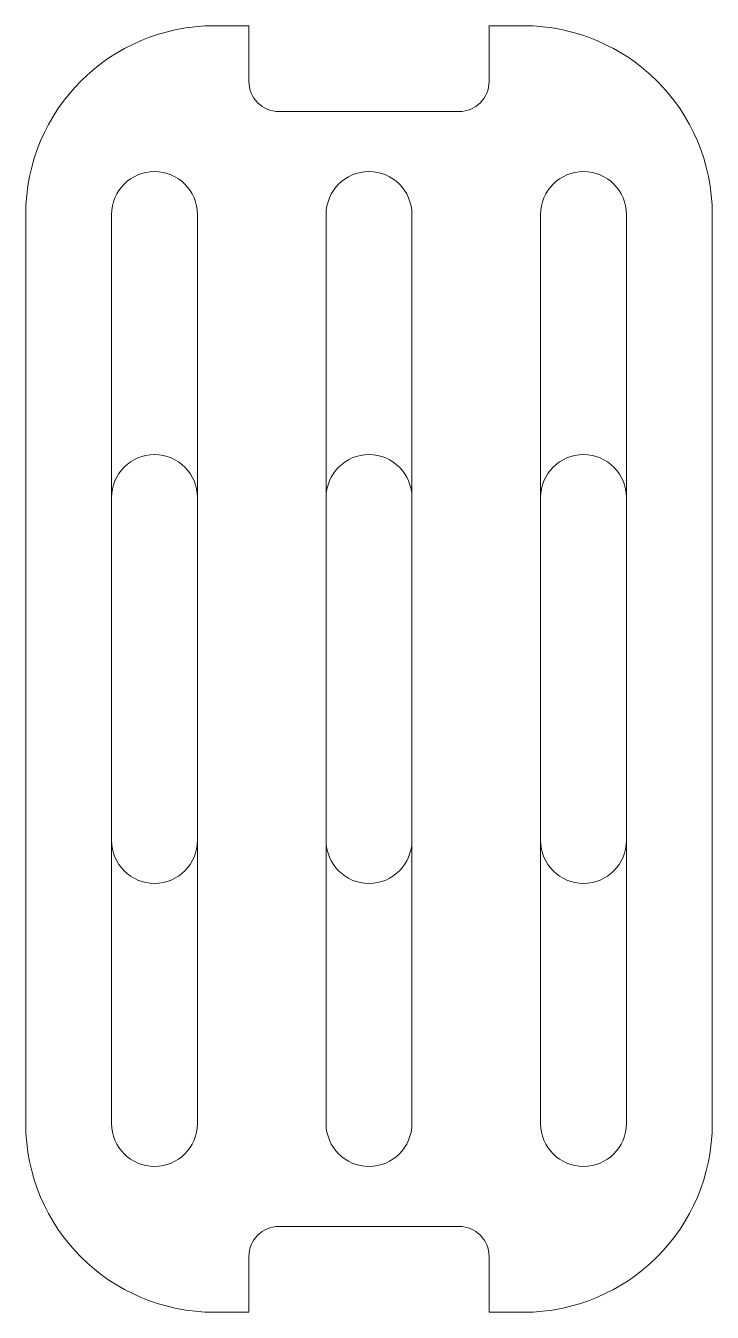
# Model space of a CAD drawing. Header units: millimetres. Extents: x -40 to 40, y -337 to 337.
# Drawn here: x -40 to 40, y -336.8 to -186.7 of the extents above.
import ezdxf

# ---------------------------------------------------------------- set-up
doc = ezdxf.new("R2010")
doc.units = ezdxf.units.MM

msp = doc.modelspace()

# ---------------------------------------------------------------- linework, layer by layer
at = {"color": 7, "linetype": 'Continuous', "lineweight": 15}
for p, q in [((-14, -186.75), (-18, -186.75)), ((-14, -193.25), (-14, -186.75)), ((18, -186.75), (14, -186.75)), ((14, -186.75), (14, -193.25)), ((10.5, -196.75), (-10.5, -196.75)), ((-40, -208.75), (-40, -314.75)), ((-30, -208.75), (-30, -314.75)), ((-20, -314.75), (-20, -208.75)), ((-5, -208.75), (-5, -314.75)), ((5, -314.75), (5, -208.75)), ((20, -208.75), (20, -314.75)), ((30, -314.75), (30, -208.75)), ((40, -314.75), (40, -208.75)), ((-10.5, -326.75), (10.5, -326.75)), ((-14, -336.75), (-14, -330.25)), ((14, -330.25), (14, -336.75)), ((-18, -336.75), (-14, -336.75)), ((14, -336.75), (18, -336.75))]:
    msp.add_line(p, q, dxfattribs=at)
for centre, radius, start, end in [((-18, -208.75), 22, 90, 180), ((18, -208.75), 22, 0, 90), ((-10.5, -193.25), 3.5, 180, 270), ((10.5, -193.25), 3.5, 270, 0), ((-25, -208.75), 5, 0, 180), ((0, -208.75), 5, 0, 180), ((25, -208.75), 5, 0, 180), ((-25, -241.75), 5, 0, 180), ((0, -241.75), 5, 0, 180), ((25, -241.75), 5, 0, 180), ((-25, -281.75), 5, 180, 0), ((0, -281.75), 5, 180, 0), ((25, -281.75), 5, 180, 0), ((-18, -314.75), 22, 180, 270), ((-25, -314.75), 5, 180, 0), ((0, -314.75), 5, 180, 0), ((18, -314.75), 22, 270, 0), ((25, -314.75), 5, 180, 0), ((-10.5, -330.25), 3.5, 90, 180), ((10.5, -330.25), 3.5, 0, 90)]:
    msp.add_arc(centre, radius, start, end, dxfattribs=at)

doc.saveas('drawing.dxf')
